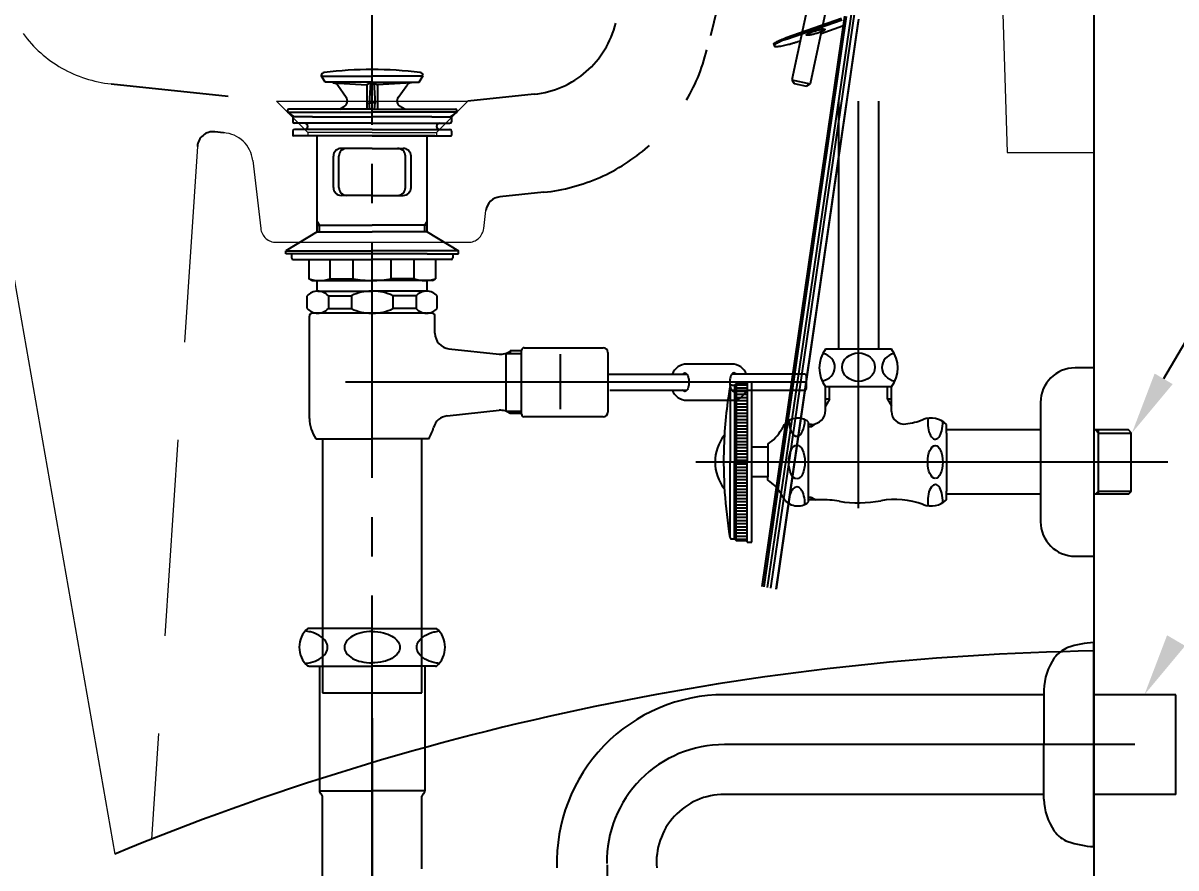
# Model space of a CAD drawing. Extents: x 3450 to 6550, y -27 to 2100.
# Drawn here: x 5470.5 to 5837.9, y 619.9 to 889.1 of the extents above; entities that cross this region are included whole.
import ezdxf

# ---------------------------------------------------------------- set-up
doc = ezdxf.new("R2010")
doc.units = 0
doc.header["$LTSCALE"] = 50
doc.header["$MEASUREMENT"] = 0
for name, pattern in [('CENTER', [2, 1.25, -0.25, 0.25, -0.25]), ('CENTER2', [1.125, 0.75, -0.125, 0.125, -0.125]), ('HIDDEN', [0.375, 0.25, -0.125]), ('HIDDEN2', [0.1875, 0.125, -0.0625])]:
    doc.linetypes.add(name, pattern=pattern)
doc.layers.get('0').update_dxf_attribs({"linetype": 'CONTINUOUS'})
doc.layers.get('DEFPOINTS').update_dxf_attribs({"linetype": 'CONTINUOUS'})
for name, color, linetype in [('1', 2, 'CENTER'), ('3', 3, 'CONTINUOUS'), ('4', 4, 'CONTINUOUS'), ('6', 6, 'CONTINUOUS'), ('7', 7, 'CONTINUOUS')]:
    doc.layers.add(name, color=color, linetype=linetype)
doc.dimstyles.get("Standard").update_dxf_attribs({"dimtxt": 2.5, "dimasz": 2, "dimexe": 2, "dimexo": 1, "dimgap": 1.5, "dimtad": 1, "dimdec": 0, "dimlfac": 10, "dimrnd": 0.5, "dimzin": 0, "dimdsep": 46, "dimtxsty": 'Standard', "dimcen": 0, "dimclrt": 2, "dimadec": 0, "dimazin": 0, "dimtfac": 1, "dimtdec": 0, "dimtmove": 0, "dimatfit": 3, "dimfxl": 0, "dimtolj": 1, "dimtzin": 0, "dimarcsym": 0})

# ---------------------------------------------------------------- blocks, each defined once
blk = doc.blocks.new('A$C60B437B5')
at = {"layer": '7'}
for p, q in [((96.77074693099894, 200.4385092076182), (88.66219098910369, 162.2907527789605)), ((102.6396325354181, 199.191039062719), (94.53107659352281, 161.0432826340591)), ((80.91063734702584, 0.5427376195686975), (108.0567375117171, 186.0993032576714)), ((81.95266783860279, 0.333632695807637), (108.8400104392549, 184.6859056204441)), ((105.4316735581251, 182.5679154462607), (79.10722356688711, 0.9046298137564008)), ((105.9907799687207, 182.4490737100125), (79.66924053427829, 0.7918495102351244)), ((109.7818690297499, 181.1278663073283), (83.58542889809723, 0.005985491981618907)), ((109.9162978648346, 181.6146791233489), (83.61526353024783, -1.442693019271246e-06)), ((104.4982053661461, 181.8809573091532), (86.8225424461998, 175.7195876409485)), ((86.96547504759292, 175.2465199154351), (104.6411379675392, 181.4078895836399)), ((97.93736151212943, 177.0685932228268), (104.7689263792345, 179.449935113618)), ((82.86330474770512, 173.6049579284729), (83.00623734909823, 173.1318902029595)), ((86.8225424461998, 175.7195876409485), (86.96547504759292, 175.2465199154351)), ((90.53412768048292, 174.4879793819512), (91.31246039674988, 174.7592900315856)), ((88.66219098910369, 162.2907527789605), (94.53107659352281, 161.0432826340591)), ((88.66219098907823, 162.2907527789673), (89.43242689901672, 161.1046934873909)), ((89.43242689901672, 161.1046934873909), (93.34501730194643, 160.2730467241188)), ((94.53107659352281, 161.0432826340591), (93.34501730194643, 160.2730467241188))]:
    blk.add_line(p, q, dxfattribs=at)
for points in [[(93.28484451506483, 176.5852744890974), (93.28586707589238, 176.6463949313895), (93.38744477679029, 176.7712392643391), (93.59893921725416, 176.9233535478695), (93.91222278462192, 177.0968921153978), (94.31525616705585, 177.2851859770974), (94.7925510176101, 177.4809991054001), (95.32576516292647, 177.6768065116214), (95.89440748239394, 177.8650834270086), (96.47662537060569, 178.0385944751804), (97.05004452057437, 178.1906717239115), (97.59262875601235, 178.3154709298508), (98.08352686899707, 178.4081961294639), (98.50387392033736, 178.465283945374), (98.83751620872499, 178.4845405247772), (99.0716320478532, 178.4652258481281)], [(93.42370213830691, 176.4964745661671), (93.29810968860329, 176.5536182466569), (93.28484451506483, 176.5852744890974)], [(98.05535572054578, 177.6229438613238), (97.70278316854274, 177.480701308895), (97.16956902322636, 177.2848939026783), (96.60092670375161, 177.0966169872911), (96.01870881554714, 176.9231059391193), (95.44528966548751, 176.7710286904291), (94.90270543005136, 176.6462294844898), (94.41180731706663, 176.5535042848744), (93.99146026572635, 176.4964164689711), (93.65781797742784, 176.4771598895202), (93.42370213830691, 176.4964745661671)], [(99.21048967099705, 178.3764259252455), (99.20946711030592, 178.3153054829988), (99.10788940936982, 178.1904611499606), (98.89639496880773, 178.0383468664734), (98.58311140153091, 177.8648082988996), (98.18007801909698, 177.6765144371977), (98.05535572054578, 177.6229438613238)], [(98.70181123160546, 178.4793863005432), (98.44017880003958, 178.3378760244561), (98.18068695987859, 178.2137960620814)], [(99.0716320478532, 178.4652258481281), (99.19722449755682, 178.4080821676428), (99.21048967099705, 178.3764259252455)], [(82.86443385279381, 173.6051646348976), (82.88474092601064, 173.747908563784), (83.05522072417443, 173.9527701961372), (83.3771380239341, 174.1954802909952), (83.84170803026063, 174.4694170921723), (84.43625416422219, 174.7671071133066), (85.14455427082066, 175.080429154945), (85.94728352472885, 175.4008359586958), (86.8225424461998, 175.7195876409485)], [(86.96547504759292, 175.2465199154351), (86.09021612612196, 174.9277682331824), (85.287486872312, 174.6073614293862), (84.57918676571353, 174.29403938775), (83.98464063175197, 173.9963493666157), (83.52007062532721, 173.7224125654795), (83.19815332557482, 173.4797024706215), (83.02767352740557, 173.2748408382706), (83.0073664541942, 173.1320969093842)], [(83.0073664541942, 173.1320969093842), (83.01328427653243, 173.1134169183081), (83.1553797136985, 172.9998348629276), (83.45008421018247, 172.9371934884982), (83.88935809576833, 172.9272016795692), (84.46121709523322, 172.9701317464303), (85.15005947450845, 173.0648120109383), (85.93709195797601, 173.2086588214445), (86.80084277414608, 173.3977471222345), (87.71774780617488, 173.6269176444005), (88.66279382778885, 173.8899177883325), (89.61020115996871, 174.1795723171815), (90.53412768048474, 174.4879793819512)]]:
    blk.add_spline(points, degree=3, dxfattribs=at)
blk = doc.blocks.new('*D48')
at = {"layer": '3', "color": 3, "lineweight": -2}
for p, q in [((5581.789904356506, 667.6430994706327), (5581.789904356506, 486.54215306695)), ((5811.7772518579, 464.3021549345059), (5811.7772518579, 506.54215306695)), ((5601.789904356506, 496.54215306695), (5791.7772518579, 496.54215306695))]:
    blk.add_line(p, q, dxfattribs=at)
at = {"layer": '3', "color": 3}
for points in [[(5601.789904356506, 499.8754864002834), (5601.789904356506, 493.2088197336167), (5581.789904356506, 496.54215306695)], [(5791.7772518579, 499.8754864002834), (5791.7772518579, 493.2088197336167), (5811.7772518579, 496.54215306695)]]:
    blk.add_solid(points, dxfattribs=at)
at = {"layer": 'DEFPOINTS', "color": 0}
for p in [(5581.789904356506, 675.6430994706327), (5811.7772518579, 496.54215306695), (5811.7772518579, 456.3021549345059)]:
    blk.add_point(p, dxfattribs=at)
at = {"layer": '3', "color": 2, "insert": (5696.783578107203, 516.54215306695), "char_height": 20, "attachment_point": 5}
blk.add_mtext('\\A1;230', dxfattribs=at)
blk = doc.blocks.new('*D57')
at = {"color": 3, "lineweight": -2}
for p, q in [((5846.165688705871, 929.2141672825077), (6060.577095166014, 929.2141672825076)), ((6050.577095166014, 909.2141672825076), (6050.577095166014, 259.2141672825068)), ((5819.7772518579, 239.2141672825069), (6060.577095166014, 239.2141672825068))]:
    blk.add_line(p, q, dxfattribs=at)
at = {"color": 3}
for points in [[(6047.243761832681, 909.2141672825076), (6053.910428499347, 909.2141672825076), (6050.577095166014, 929.2141672825076)], [(6047.243761832681, 259.2141672825068), (6053.910428499347, 259.2141672825068), (6050.577095166014, 239.2141672825068)]]:
    blk.add_solid(points, dxfattribs=at)
at = {"layer": 'DEFPOINTS', "color": 0}
for p in [(5838.165688705871, 929.2141672825077), (5811.7772518579, 239.2141672825069), (6050.577095166014, 239.2141672825068)]:
    blk.add_point(p, dxfattribs=at)
at = {"color": 2, "insert": (6030.577095166014, 584.2141672825081), "char_height": 20, "attachment_point": 5, "rotation": 90}
blk.add_mtext('\\A1;690', dxfattribs=at)

msp = doc.modelspace()

# ---------------------------------------------------------------- linework, layer by layer
at = {"color": 1, "linetype": 'CENTER2', "ltscale": 2}
msp.add_line((5581.789904356506, 631.6657920480584), (5581.789904356506, 1010.991381595604), dxfattribs=at)
msp.add_line((5811.777251857901, 999.2141672825048), (5811.777251858189, 689.0362792000132))
at = {"color": 2, "linetype": 'HIDDEN2', "lineweight": 0, "ltscale": 10}
for p, q in [((5779.851140557571, 985.8312567184132), (5784.129880922237, 847.841879957706)), ((5551.272651397886, 864.1430994706318), (5581.777251857901, 864.1430994706318)), ((5561.277251857901, 854.1430994706318), (5551.277251857901, 864.1430994706318)), ((5581.777251857901, 864.1430994706318), (5612.277251857888, 864.1430994706318)), ((5602.277251857887, 854.1430994706318), (5612.277251857887, 864.1430994706318)), ((5581.777251857901, 854.1430994706318), (5561.277251857901, 854.1430994706318)), ((5561.277251857901, 854.1430994706318), (5561.277251857901, 853.1430994706327)), ((5526.101611865712, 849.7806718589228), (5511.42037009269, 629.0389703640927)), ((5543.724151924981, 845.3002159522587), (5546.260080969821, 823.6329368128938)), ((5784.129880922236, 847.8418799577058), (5811.777251857901, 847.8418799577057)), ((5617.31635629332, 823.6048205654672), (5618.018049695287, 829.319654717329)), ((5551.226183177904, 819.2141672824957), (5612.353625535107, 819.2141672824957))]:
    msp.add_line(p, q, dxfattribs=at)
at = {"color": 2, "linetype": 'HIDDEN', "ltscale": 3}
for p, q in [((5682.812393133177, 984.5972378271658), (5659.394980268859, 889.055296606645)), ((5711.862397807269, 976.0818156086684), (5688.444984942952, 880.5398743881476)), ((5498.571362691343, 869.67922225381), (5551.272651397886, 864.1430994706318))]:
    msp.add_line(p, q, dxfattribs=at)
at = {"color": 3}
msp.add_line((5898.933000579599, 886.6175265155871), (5834.006610573981, 775.7235838153257), dxfattribs=at)
at = {"color": 2}
for p, q in [((5633.391598214688, 866.3611024224892), (5612.277251857888, 864.1430994706318)), ((5534.398390438683, 854.119349423408), (5531.629853953091, 854.4196958216786)), ((5636.43822083461, 835.1514860198364), (5622.4584186579, 833.682946953064))]:
    msp.add_line(p, q, dxfattribs=at)
at = {"color": 2, "linetype": 'HIDDEN', "lineweight": 0, "ltscale": 5}
for p, q in [((5581.777251857901, 854.1430994706318), (5602.277251857887, 854.1430994706318)), ((5602.277251857887, 854.1430994706318), (5602.277251857887, 853.1430994706327))]:
    msp.add_line(p, q, dxfattribs=at)
at = {"color": 0, "linetype": 'Continuous', "lineweight": 0}
msp.add_line((5464.101073054801, 828.1536799838907), (5499.717995210196, 624.305148752822), dxfattribs=at)
at = {"color": 4}
msp.add_line((5581.777251857901, 602.2141672825024), (5581.777251857901, 696.2141672825034), dxfattribs=at)
at = {"color": 2, "linetype": 'HIDDEN2', "lineweight": 0, "ltscale": 10}
for centre, radius, start, end in [((5502.708836572944, 909.4646631823591), 40, 216.4217588044334, 264.0628859034547), ((5533.791947508799, 844.1377550130549), 10, 6.67550305011718, 86.52320461605345), ((5551.226183177904, 824.2141672824957), 5, 186.6755030501171, 270), ((5612.353625535107, 824.2141672824957), 5, 270, 352.9999999998884)]:
    msp.add_arc(centre, radius, start, end, dxfattribs=at)
at = {"color": 2, "linetype": 'HIDDEN', "ltscale": 3}
for centre, radius in [((5630.257427441122, 896.1969361390478), 30), ((5630.169879287476, 894.8231534529533), 60)]:
    msp.add_arc(centre, radius, 275.9967677721077, 346.228247310714, dxfattribs=at)
at = {"color": 2}
for centre, start, end in [((5531.090589903041, 849.448861456673), 83.80844578238187, 176.1949365082172), ((5622.980780453494, 828.7103080003043), 95.99676777210796, 173.0000000000177)]:
    msp.add_arc(centre, 5, start, end, dxfattribs=at)
at = {"layer": '1', "color": 1, "linetype": 'ByBlock'}
msp.add_line((5811.777251857901, 1139.214167282507), (5811.7772518579, 239.2141672825069), dxfattribs=at)
at = {"layer": '1', "color": 3}
for points in [[(5836.883179996119, 774.0394046470847), (5831.130041151844, 777.4077629835668), (5823.901535564535, 758.4641672825034)], [(5840.850842269868, 690.664404647083), (5835.097703425593, 694.0327629835651), (5827.869197838284, 675.0891672825016)]]:
    msp.add_solid(points, dxfattribs=at)
at = {"layer": '3'}
for p, q in [((5566.777251857901, 870.2430994706331), (5565.545930562236, 872.3758105151635)), ((5565.662469905446, 872.1739584516488), (5581.777251857901, 872.1739584516488)), ((5597.892033810357, 872.1739584516488), (5581.777251857901, 872.1739584516488)), ((5596.777251857901, 870.2430994706331), (5598.008573153563, 872.3758105151635)), ((5581.777251857901, 870.2430994706331), (5566.777251857901, 870.2430994706331)), ((5569.292526574399, 870.0588072959861), (5580.027251857898, 869.3574382856216)), ((5573.502590090681, 865.3638072560282), (5570.784384860414, 869.2167768540592)), ((5581.777251857901, 870.2430994706331), (5580.027251857898, 869.3574382856216)), ((5580.027251857898, 869.3574382856216), (5580.027251857898, 861.6430994706341)), ((5581.259575918936, 869.9811077646016), (5580.827251857897, 863.5732264895555)), ((5581.777251857901, 870.2430994706331), (5583.527251857901, 869.3574382856216)), ((5581.777251857901, 870.2430994706331), (5596.777251857901, 870.2430994706331)), ((5582.294927796863, 869.9811077646016), (5582.727251857902, 863.5732264895555)), ((5594.261977141411, 870.0588072959861), (5583.527251857901, 869.3574382856216)), ((5583.527251857901, 869.3574382856216), (5583.527251857901, 861.6430994706341)), ((5590.051913625129, 865.3638072560282), (5592.770118855396, 869.2167768540592)), ((5580.827251857897, 863.5974222972457), (5581.777251857901, 863.5974222972457)), ((5581.030351043709, 861.6430994706329), (5580.827251857897, 863.5974222972457)), ((5582.727251857902, 863.5974222972457), (5581.777251857901, 863.5974222972457)), ((5582.524152672094, 861.6430994706329), (5582.727251857902, 863.5974222972457)), ((5554.777251857903, 861.2430994706333), (5554.777251857903, 860.6430994706327)), ((5554.777251857901, 860.6430994706327), (5581.777251857901, 860.6430994706327)), ((5554.777251857901, 860.6430994706327), (5556.919473868017, 859.1430994706341)), ((5564.477251857906, 861.6430994706341), (5555.177251857903, 861.6430994706341)), ((5581.777251857901, 861.6430994706341), (5564.477251857906, 861.6430994706341)), ((5571.42082713897, 861.6430994706329), (5572.868347078683, 862.4788254974803)), ((5581.777251857901, 861.6430994706341), (5599.077251857904, 861.6430994706341)), ((5608.777251857898, 860.6430994706327), (5581.777251857901, 860.6430994706327)), ((5592.133676576829, 861.6430994706329), (5590.686156637127, 862.4788254974803)), ((5599.077251857904, 861.6430994706341), (5608.3772518579, 861.6430994706341)), ((5608.777251857898, 860.6430994706327), (5606.635029847793, 859.1430994706341)), ((5608.777251857898, 861.2430994706333), (5608.777251857898, 860.6430994706327)), ((5556.475417560975, 858.9430994706331), (5556.475417560975, 857.6430994706332)), ((5562.777250406122, 859.1430994706341), (5556.675417560972, 859.1430994706341)), ((5581.777251857901, 857.1430994706336), (5556.975417560979, 857.1430994706336)), ((5562.777250406122, 859.1430994706341), (5581.777251857901, 859.1430994706341)), ((5600.777253309677, 859.1430994706341), (5581.777251857901, 859.1430994706341)), ((5581.777251857901, 857.1430994706336), (5606.579086154831, 857.1430994706336)), ((5600.777253309677, 859.1430994706341), (5606.87908615483, 859.1430994706341)), ((5607.079086154824, 858.9430994706331), (5607.079086154824, 857.6430994706332)), ((5556.475417560975, 854.6430994706336), (5556.475417560975, 853.3430994706325)), ((5601.777251857898, 853.1430994706344), (5556.675417560972, 853.1430994706325)), ((5581.777251857901, 855.1430994706332), (5556.975417560979, 855.1430994706332)), ((5564.277251857901, 822.5486914708538), (5564.277251857901, 853.1430994706327)), ((5581.777251857901, 855.1430994706332), (5606.579086154831, 855.1430994706332)), ((5581.777251857901, 853.1430994706327), (5606.87908615483, 853.1430994706327)), ((5599.277251857901, 822.5486914708538), (5599.277251857901, 853.1430994706327)), ((5607.079086154824, 854.6430994706336), (5607.079086154824, 853.3430994706325)), ((5581.777251857901, 849.1430994706341), (5571.902883187137, 849.1430994706341)), ((5581.777251857901, 849.1430994706341), (5591.651620528662, 849.1430994706341)), ((5569.402883187137, 836.6430994706341), (5569.402883187137, 846.6430994706341)), ((5571.170650140099, 836.6430994706341), (5571.170650140099, 846.6430994706341)), ((5592.3838535757, 836.6430994706341), (5592.3838535757, 846.6430994706341)), ((5594.151620528662, 836.6430994706341), (5594.151620528662, 846.6430994706341)), ((5581.777251857901, 834.1430994706341), (5571.902883187137, 834.1430994706341)), ((5581.777251857901, 834.1430994706341), (5591.651620528662, 834.1430994706341)), ((5564.977251857898, 824.6430994706336), (5564.277251857901, 825.8555350359322)), ((5564.277251857901, 824.6430994706336), (5581.777251857901, 824.6430994706336)), ((5564.977251857898, 822.5486914708538), (5564.977251857898, 824.6430994706336)), ((5599.277251857901, 824.6430994706336), (5581.777251857901, 824.6430994706336)), ((5598.577251857904, 824.6430994706336), (5599.277251857901, 825.8555350359322)), ((5598.577251857904, 822.5486914708538), (5598.577251857904, 824.6430994706336)), ((5564.277251857901, 822.5486914708538), (5554.277251857901, 816.5486914708536)), ((5564.277251857901, 822.5486914708538), (5581.777251857901, 822.5486914708538)), ((5599.277251857901, 822.5486914708538), (5581.777251857901, 822.5486914708538)), ((5599.277251857901, 822.5486914708538), (5609.277251857901, 816.5486914708536)), ((5554.277251857901, 816.5486914708536), (5581.777251857901, 816.5486914708536)), ((5554.277251857901, 815.5486914708533), (5554.277251857901, 816.5486914708536)), ((5609.277251857901, 816.5486914708536), (5581.777251857901, 816.5486914708536)), ((5609.277251857901, 815.5486914708533), (5609.277251857901, 816.5486914708536)), ((5564.277251857901, 815.5486914708533), (5554.277251857901, 815.5486914708533)), ((5556.085122616541, 815.5486914708533), (5556.085122616541, 814.2486914708534)), ((5556.585122616541, 813.7486914708527), (5561.585122616541, 813.7486914708527)), ((5561.585122616541, 813.7486914708527), (5581.777251857901, 813.7486914708527)), ((5561.585122616541, 813.7486914708527), (5561.585122616541, 807.6260417400429)), ((5599.277251857901, 815.5486914708533), (5564.277251857901, 815.5486914708533)), ((5568.359904902915, 807.6260417400429), (5568.359904902915, 813.7486914708527)), ((5575.76056729621, 807.6260417400429), (5575.76056729621, 813.7486914708527)), ((5601.969381099258, 813.7486914708527), (5581.777251857901, 813.7486914708527)), ((5587.7939364196, 807.6260417400429), (5587.7939364196, 813.7486914708527)), ((5595.194598812895, 807.6260417400429), (5595.194598812895, 813.7486914708527)), ((5599.277251857901, 815.5486914708533), (5609.277251857901, 815.5486914708533)), ((5606.969381099258, 813.7486914708527), (5601.969381099258, 813.7486914708527)), ((5601.969381099258, 813.7486914708527), (5601.969381099258, 807.6260417400429)), ((5607.469381099262, 815.5486914708533), (5607.469381099262, 814.2486914708534)), ((5562.585122616544, 807.0486914708531), (5561.585122616541, 807.6260417400429)), ((5562.585122616544, 807.0486914708531), (5563.985122616538, 807.0486914708531)), ((5563.985122616538, 807.0486914708531), (5581.777251857901, 807.0486914708531)), ((5564.277251857901, 803.6374518644991), (5564.277251857901, 807.0486914708531)), ((5568.359904902915, 807.6260417400429), (5575.76056729621, 807.6260417400429)), ((5599.569381099261, 807.0486914708531), (5581.777251857901, 807.0486914708531)), ((5595.194598812895, 807.6260417400429), (5587.7939364196, 807.6260417400429)), ((5599.277251857901, 803.6374518644991), (5599.277251857901, 807.0486914708531)), ((5600.969381099266, 807.0486914708531), (5599.569381099261, 807.0486914708531)), ((5600.969381099266, 807.0486914708531), (5601.969381099258, 807.6260417400429)), ((5561.033556286308, 798.0864751436079), (5561.033556286308, 802.1997237976595)), ((5564.420947429496, 803.6430994706334), (5581.533556286312, 803.6430994706334)), ((5567.808338572683, 802.1997237976595), (5567.808338572683, 798.0864751436079)), ((5567.808338572683, 802.1997237976595), (5575.209000965967, 802.1997237976595)), ((5575.209000965967, 802.1997237976595), (5575.209000965967, 798.0864751436079)), ((5599.133556286303, 803.6430994706334), (5582.020947429498, 803.6430994706334)), ((5595.746165143127, 802.1997237976595), (5588.345502749832, 802.1997237976595)), ((5588.345502749832, 802.1997237976595), (5588.345502749832, 798.0864751436079)), ((5595.746165143127, 802.1997237976595), (5595.746165143127, 798.0864751436079)), ((5602.520947429491, 798.0864751436079), (5602.520947429491, 802.1997237976595)), ((5567.808338572683, 798.0864751436079), (5575.209000965967, 798.0864751436079)), ((5595.746165143127, 798.0864751436079), (5588.345502749832, 798.0864751436079)), ((5561.777251857901, 763.0407543944759), (5561.777251857901, 795.6430994706327)), ((5581.777251857901, 796.6430994706341), (5562.777251857905, 796.6430994706341)), ((5599.133556286303, 796.6430994706341), (5581.777251857901, 796.6430994706341)), ((5598.577251857904, 796.6430994706341), (5599.133556286303, 796.6430994706341)), ((5599.133556286303, 796.6430994706341), (5599.533556286305, 796.6430994706341)), ((5600.777251857905, 796.6430994706341), (5599.277251857901, 796.6430994706341)), ((5601.777251857901, 790.2788594136084), (5601.777251857901, 795.6430994706327)), ((5606.244586239734, 785.3073136440091), (5622.278814160233, 783.5893606525267)), ((5624.307483644004, 783.8430994706332), (5629.413051843037, 783.8430994706332)), ((5624.446566966534, 765.3930994706329), (5624.446566966534, 783.8930994706332)), ((5625.777251857905, 784.6430994706336), (5625.777251857905, 783.8430994706332)), ((5629.438455173794, 784.6430994706336), (5625.777251857905, 784.6430994706336)), ((5629.413051843037, 783.8430994706332), (5629.413051843037, 784.8430994706334)), ((5629.413051843037, 764.4430994706338), (5629.413051843037, 783.8430994706332)), ((5630.213051843036, 785.6430994706327), (5655.413051843033, 785.6430994706327)), ((5641.777251857901, 766.1051845849145), (5641.777251857901, 783.5430994706335)), ((5656.913051843037, 784.1430994706341), (5656.913051843037, 778.3719079808257)), ((5693.11596887291, 780.4058927652968), (5682.057068268697, 780.4031369932784)), ((5696.402358466778, 780.4067117020779), (5693.11596887291, 780.4058927652968)), ((5676.145276308215, 777.151663730489), (5656.704946882867, 777.1468193867529)), ((5656.913051843037, 778.3719079808257), (5656.913051843037, 765.1430994706332)), ((5682.094964319694, 777.1531463357048), (5676.145276308197, 777.151663730487)), ((5719.730522289593, 777.1625247559682), (5696.366082153426, 777.1567025614639)), ((5720.230646869274, 776.6626493666953), (5719.730522289593, 777.1625247559682)), ((5720.231643630897, 772.6626494908874), (5720.230646869274, 776.6626493666953)), ((5641.777251857901, 774.6430994706336), (5573.277253984689, 774.6260299278197)), ((5720.231145250086, 774.6626494287907), (5641.777251857901, 774.6430994706336)), ((5657.505984412336, 772.1470188423854), (5682.096210271727, 772.1531464909455)), ((5696.36732810545, 772.156702716703), (5719.731768241626, 772.1625249112087)), ((5719.731768241626, 772.1625249112087), (5720.231643630897, 772.6626494908874)), ((5682.059933958365, 768.9031373503288), (5693.382578928559, 768.9059588449144)), ((5693.382578928559, 768.9059588449144), (5696.405224156447, 768.9067120591296)), ((5605.646133894778, 763.9147654031556), (5622.278814160233, 765.6968382887405)), ((5624.446566966534, 765.3930994706329), (5629.413051843037, 765.3930994706329)), ((5625.777251857905, 764.6430994706336), (5625.777251857905, 765.4430994706329)), ((5629.438455173794, 764.6430994706336), (5625.777251857905, 764.6430994706336)), ((5655.413051843033, 763.6430994706334), (5630.213051843036, 763.6430994706334)), ((5563.77725457334, 756.6430994706329), (5581.777251857901, 756.6430994706329)), ((5565.902251857905, 756.6430994706329), (5565.902251857905, 675.6430994706327)), ((5599.777249142459, 756.6430994706341), (5581.777251857901, 756.6430994706341)), ((5597.652251857905, 675.6430994706327), (5597.652251857905, 756.6430994706341)), ((5565.902251857905, 675.6430994706327), (5597.652251857905, 675.6430994706327))]:
    msp.add_line(p, q, dxfattribs=at)
for points in [[(5680.721649351318, 777.1528041187801, -0.04423808873125867), (5680.973706783884, 777.4322651719456, -0.1892733445989516), (5681.408194699822, 777.6029752132713, -0.1892733445989251), (5681.842767640409, 777.4324817335817, -0.1010586224216548), (5682.339163003392, 776.7391721793217, -0.05930153482432667), (5682.61508698005, 775.8518149119511, -0.04572153570999436), (5682.725213319331, 774.6533033100948, -0.04572153570998768)], [(5697.739397121794, 777.1570447783887, 0.04423808873125641), (5697.48720044251, 777.4363801762643, 0.1892733445989516), (5697.052627501934, 777.6068736559553, 0.1892733445989251), (5696.618139585996, 777.43616361463, 0.1010586224216548), (5696.122089816831, 776.7426067525586, 0.05930153482432667), (5695.846608116249, 775.8551120801781, 0.04572153570999436), (5695.737079105819, 774.6565457423142, 0.04572153570998768)], [(5682.725213319331, 774.6533033100948, -0.04572153570998768), (5682.615684308895, 773.4547369722293, -0.05930153482432479), (5682.340202608325, 772.5672422998507, -0.1010586224216646), (5681.84415283916, 771.8736854377796, -0.1892733445989545), (5681.409664923221, 771.7029753964539, -0.1892733445989366), (5680.975091982636, 771.873468876144, -0.04423808873126331), (5680.722895303349, 772.1528042740192, -0.0593015348243237)], [(5695.737079105819, 774.6565457423142, 0.04572153570998768), (5695.847205445093, 773.4580341404568, 0.05930153482432479), (5696.123129421762, 772.5706768730879, 0.1010586224216646), (5696.619524784744, 771.8773673188275, 0.1892733445989545), (5697.054097725321, 771.7068738391366, 0.1892733445989366), (5697.488585641259, 771.8775838804619, 0.0442380887311111), (5697.740643073826, 772.1570449336277, 0.0593015348243237)]]:
    msp.add_lwpolyline(points, format="xyb", dxfattribs=at)
for centre, radius, start, end in [((5566.627251857907, 872.1739584516488), 1.1, 97.32041366590283, 169.4261989782036), ((5581.777251857901, 754.243099470634), 120, 90, 97.32041366590283), ((5581.777251857901, 754.243099470634), 120, 82.67958633409718, 90), ((5596.927251857903, 872.1739584516488), 1.1, 10.57380102179637, 82.67958633409718), ((5569.150141848412, 868.0638459030806), 2, 35.20232506650714, 86.26180948782897), ((5594.40436186739, 868.0638459030806), 2, 93.73819051227528, 144.7976749334929), ((5571.868347078679, 864.2108763050496), 2, 300.0000000000005, 35.20232506650714), ((5591.686156637124, 864.2108763050496), 2, 144.7976749334929, 239.9999999999995), ((5555.177251857903, 861.2430994706333), 0.4000000000000001, 90, 180), ((5608.3772518579, 861.2430994706333), 0.4000000000000001, 0, 90), ((5556.675417560972, 858.9430994706331), 0.2, 90, 180), ((5556.975417560979, 857.6430994706332), 0.5, 180, 270), ((5560.277251857905, 856.1430994706334), 1, 270, 90), ((5603.277251857905, 856.1430994706334), 1, 90, 270), ((5606.579086154831, 857.6430994706332), 0.5, 270, 0), ((5606.87908615483, 858.9430994706331), 0.2, 0, 90), ((5556.975417560979, 854.6430994706336), 0.5, 90, 180), ((5556.675417560972, 853.3430994706325), 0.2, 180, 270), ((5606.579086154831, 854.6430994706336), 0.5, 0, 90), ((5606.87908615483, 853.3430994706325), 0.2, 270, 0), ((5571.902883187137, 846.6430994706341), 2.5, 90, 180), ((5573.670650140099, 846.6430994706341), 2.5, 90, 180), ((5589.8838535757, 846.6430994706341), 2.5, 0, 90), ((5591.651620528662, 846.6430994706341), 2.5, 0, 90), ((5571.902883187137, 836.6430994706341), 2.5, 180, 270), ((5573.670650140099, 836.6430994706341), 2.5, 180, 270), ((5589.8838535757, 836.6430994706341), 2.5, 270, 0), ((5591.651620528662, 836.6430994706341), 2.5, 270, 0), ((5556.585122616541, 814.2486914708534), 0.5, 180, 270), ((5606.969381099258, 814.2486914708534), 0.5, 270, 0), ((5564.972513759728, 817.2279000789965), 10.18185161541168, 250.5679250163147, 289.4320749836853), ((5581.585110523008, 836.501024703799), 29.45657727839682, 258.5955661715019, 270.3737353978017), ((5581.969393192791, 836.501024703799), 29.45657727839682, 269.6262646021982, 281.4044338284981), ((5598.581989956071, 817.2279000789965), 10.18185161541168, 250.5679250163147, 289.4320749836853), ((5564.420947429496, 798.9352996822922), 4.704347304560343, 43.94093731922048, 136.0590626807795), ((5581.311360049175, 790.0386203037826), 13.60629356471023, 89.06429532260834, 116.6471866114133), ((5582.243143666635, 790.0386203037826), 13.60629356471023, 63.35281338858668, 90.93570467739164), ((5599.133556286303, 798.9352996822922), 4.704347304560343, 43.94093731922048, 136.0590626807795), ((5564.420947429496, 801.3508992589752), 4.704347304560343, 223.9409373192205, 316.0590626807795), ((5581.311360049175, 810.2475786374837), 13.60629356471023, 243.3528133885867, 270.9357046772874), ((5582.243143666635, 810.2475786374837), 13.60629356471023, 269.0642953226084, 296.6471866114133), ((5599.133556286303, 801.3508992589752), 4.704347304560343, 223.9409373192205, 316.0590626807795), ((5562.777251857905, 795.6430994706327), 1, 90, 180), ((5600.777251857905, 795.6430994706327), 1, 0, 90), ((5606.777251857901, 790.2788594136084), 5, 180, 263.8844964336712), ((5622.685709179711, 788.5727767944034), 5, 265.3321646790915, 308.1927197247174), ((5630.213051843036, 784.8430994706334), 0.8000000000000002, 90, 180), ((5655.413051843033, 784.1430994706341), 1.5, 0, 90), ((5682.05831422073, 775.4031371485178), 5, 90.01427755876263, 159.5269624440288), ((5696.403604418811, 775.4067118573184), 5, 20.50159267349152, 90.01427755876263), ((5682.058688006341, 773.9031371950897), 5, 200.5015926734915, 270.0142775587626), ((5696.403978204423, 773.9067119038915), 5, 270.0142775587626, 339.5269624440288), ((5622.685709179711, 760.7134221468627), 5, 51.80728027528257, 94.66783532080417), ((5630.213051843036, 764.4430994706338), 0.8000000000000002, 180, 270), ((5655.413051843033, 765.1430994706332), 1.5, 270, 0), ((5574.765657416255, 763.5896815771046), 13, 182.4200434152339, 212.3000081570736), ((5606.178797104812, 758.9432193755417), 5, 96.11547581322199, 165.0404643173397), ((5588.788846299555, 763.5896815771046), 13, 327.6999918429264, 345.0404659977748)]:
    msp.add_arc(centre, radius, start, end, dxfattribs=at)
at = {"layer": '3', "color": 0}
msp.add_arc((5826.581952574943, -166.8964531983704), 856.0607580973885, 90.99092167026141, 112.4466688632827, dxfattribs=at)
at = {"layer": '4'}
for p, q in [((5565.527251857901, 696.2141672825034), (5561.235749235774, 696.2141672825034)), ((5565.527251857901, 696.2141672825034), (5561.235749235774, 696.2141672825034)), ((5581.777251857901, 696.2141672825034), (5565.527251857901, 696.2141672825034)), ((5581.777251857901, 696.2141672825034), (5565.527251857901, 696.2141672825034)), ((5581.777251857901, 696.2141672825034), (5598.027251857901, 696.2141672825034)), ((5581.777251857901, 696.2141672825034), (5598.027251857901, 696.2141672825034)), ((5598.027251857901, 696.2141672825034), (5602.318754480028, 696.2141672825034)), ((5598.027251857901, 696.2141672825034), (5602.318754480028, 696.2141672825034)), ((5811.7772518579, 626.7141672825051), (5811.7772518579, 691.7141672825053)), ((5561.627251857907, 684.2141672825052), (5561.235749235774, 684.2141672825052)), ((5561.627251857907, 684.2141672825052), (5581.777251857901, 684.2141672825052)), ((5564.977251857906, 684.2141672825052), (5564.977251857906, 644.4340456974647)), ((5601.927251857903, 684.2141672825052), (5581.777251857901, 684.2141672825052)), ((5598.577251857904, 684.2141672825052), (5598.577251857904, 644.4340456974647)), ((5601.927251857903, 684.2141672825052), (5602.318754480028, 684.2141672825052)), ((5795.797275732237, 676.6089041246074), (5795.797275732237, 659.2141672825052)), ((5795.797275732237, 675.0891672825038), (5694.006272795877, 675.0891672825038)), ((5837.869198450375, 675.0891672825038), (5811.777251857928, 675.0891672825038)), ((5837.869198450375, 643.3391672825043), (5837.869198450375, 675.0891672825038)), ((5824.869198144313, 659.2141672825052), (5694.006272795877, 659.2141672825052)), ((5795.797275732237, 641.8194304403984), (5795.797275732237, 659.2141672825052)), ((5564.977251857906, 644.4340456974647), (5581.777251857901, 644.4340456974647)), ((5598.577251857904, 644.4340456974647), (5581.777251857901, 644.4340456974647)), ((5795.797275732237, 643.3391672825041), (5694.006272795877, 643.3391672825043)), ((5837.869198450375, 643.3391672825043), (5811.777251857928, 643.3391672825044)), ((5565.902251857905, 602.2141672825024), (5565.902251857905, 642.7891665168682)), ((5597.652251857905, 619.6099709809301), (5597.652251857905, 642.7891665168682)), ((5656.777251857901, 602.2141672825024), (5656.777251857901, 620.8773963009891))]:
    msp.add_line(p, q, dxfattribs=at)
for points in [[(5567.582423181647, 690.2141672825045, 0.155217389597527), (5566.991928821669, 692.0704925070576, 0.1067472438424263), (5564.930224905728, 693.9611682182957, 0.07304300963465023), (5562.160360165623, 695.0791850081877, 0.02851108834047543), (5560.431605913588, 695.3952000484268, 0.05952258999013103)], [(5581.7772518579, 695.2141672825045, 0.0575374244919145), (5578.219708328051, 694.8034237087721, 0.07121910736577564), (5575.519756352513, 693.7497011884378, 0.1063733647593007), (5573.496954310885, 691.9531034452056, 0.1594829649533097)], [(5581.7772518579, 695.2141672825045, 0.0575374244919145), (5578.219708328051, 694.8034237087721, 0.07121910736577564), (5575.519756352513, 693.7497011884378, 0.1063733647593007), (5573.496954310885, 691.9531034452056, 0.1594829649533097)], [(5581.7772518579, 695.2141672825045, -0.0575374244919145), (5585.334795387752, 694.8034237087721, -0.07121910736577564), (5588.034747363296, 693.7497011884378, -0.1063733647593007), (5590.057549404918, 691.9531034452056, -0.1594829649533097)], [(5581.7772518579, 695.2141672825045, -0.0575374244919145), (5585.334795387752, 694.8034237087721, -0.07121910736577564), (5588.034747363296, 693.7497011884378, -0.1063733647593007), (5590.057549404918, 691.9531034452056, -0.1594829649533097)], [(5595.972080534163, 690.2141672825045, -0.155217389597527), (5596.562574894141, 692.0704925070576, -0.1067472438424263), (5598.624278810082, 693.9611682182957, -0.07304300963465023), (5601.394143550187, 695.0791850081877, -0.02851108834047543), (5603.122897802222, 695.3952000484268, -0.05952258999013103)], [(5573.49695368628, 691.9531025932091, 0.3272904533300525), (5573.496954002628, 688.4752315402783, 0.106373385258326), (5575.519756352513, 686.6786333765712, 0.07121910736577523), (5578.219708328051, 685.6249108562359, 0.05753742449190927), (5581.7772518579, 685.2141672825045, 0.05753742449192233)], [(5590.057550029523, 691.9531025932091, -0.3272904533300525), (5590.057549713171, 688.4752315402783, -0.106373385258326), (5588.034747363296, 686.6786333765712, -0.07121910736577523), (5585.334795387752, 685.6249108562359, -0.05753742449190927), (5581.7772518579, 685.2141672825045, -0.05753742449192233)], [(5560.431605913588, 685.0331345165822, 0.02851108834047727), (5562.160360165623, 685.3491495568213, 0.07304300963465653), (5564.930224905728, 686.4671663467133, 0.1067472438424264), (5566.991928821669, 688.3578420579514, 0.1552173895975254), (5567.582423181647, 690.2141672825045, 0.155217389597527)], [(5603.122897802222, 685.0331345165822, -0.02851108834047727), (5601.394143550187, 685.3491495568213, -0.07304300963465653), (5598.624278810082, 686.4671663467133, -0.1067472438424264), (5596.562574894141, 688.3578420579514, -0.1552173895975254), (5595.972080534163, 690.2141672825045, -0.155217389597527)]]:
    msp.add_lwpolyline(points, format="xyb", dxfattribs=at)
for centre, radius, start, end in [((5566.527251857905, 690.2141672825043), 8, 131.4096221092881, 228.5903778907119), ((5597.027251857905, 690.2141672825043), 8, 311.4096221092881, 48.59037789071188), ((5813.277251857933, 661.7516907493497), 30, 92.86598398266136, 109.0071361185709), ((5807.121728452283, 680.792331187538), 10, 111.1926768985109, 142.8034508077829), ((5815.777251857933, 675.7141672825061), 20, 146.2077116328419, 177.4359119852309), ((5694.006272795877, 621.7141672825052), 53.375, 90, 181.9325894448746), ((5694.006272795877, 621.7141672825052), 37.5, 90, 180.6539781145123), ((5565.977251857902, 644.4340456974647), 1, 180, 238.7025877797076), ((5564.977251857906, 642.7891672825036), 0.9250000000000002, 0, 58.70258777970766), ((5598.577251857904, 642.7891672825036), 0.9250000000000002, 121.2974122202923, 180), ((5597.577251857901, 644.4340456974647), 1, 301.2974122202923, 0), ((5694.006272795877, 621.7141672825052), 21.625, 90, 184.7746527784965), ((5815.777251857933, 642.7141672825043), 20, 182.5640880147691, 213.7922883671581), ((5807.121728452283, 637.6360033774723), 10, 217.1965491922171, 248.8073231014891), ((5813.277251857933, 656.6766438156607), 30, 250.9928638814291, 267.1340160173386)]:
    msp.add_arc(centre, radius, start, end, dxfattribs=at)
at = {"layer": '6'}
for p, q in [((5730.427251857896, 864.2141672796687), (5730.427251857898, 785.214167282506)), ((5736.7772518579, 734.5016218838118), (5736.777251857899, 864.2141672796687)), ((5743.127251857901, 864.2141672796687), (5743.127251857903, 785.214167282506)), ((5743.127251857903, 785.214167282506), (5726.277251857899, 785.214167282506)), ((5747.277251857902, 785.214167282506), (5743.127251857903, 785.214167282506)), ((5811.7772518579, 779.2141672825069), (5805.777251857906, 779.2141672825069)), ((5695.862067220294, 773.2141672825055), (5695.862067220294, 749.2141672825069)), ((5696.453501204676, 773.7141672825073), (5697.277251857902, 773.7141672825073)), ((5697.277251857902, 773.7141672825073), (5697.777251857895, 774.2141672825069)), ((5697.277251857902, 773.7141672825073), (5697.277251857902, 749.2141672825069)), ((5697.777251857895, 774.2141672825069), (5697.777251857895, 749.2141672825069)), ((5697.777251857895, 774.2141672825069), (5700.977251857901, 774.2141672825069)), ((5697.777251857895, 773.8026858189569), (5701.277251857899, 773.8026858189569)), ((5697.777251857895, 772.8026858189555), (5701.277251857899, 772.8026858189555)), ((5697.777251857895, 771.8026858189564), (5701.277251857899, 771.8026858189564)), ((5701.277251857899, 774.7141672825064), (5702.777251857895, 774.7141672825064)), ((5701.277251857899, 774.5141672825066), (5701.277251857899, 774.7141672825064)), ((5701.277251857899, 774.5141672825066), (5701.277251857899, 749.2141672825069)), ((5702.777251857895, 773.7141672825073), (5702.777251857895, 774.7141672825064)), ((5702.777251857895, 749.2141672825069), (5702.777251857895, 773.7141672825073)), ((5726.277251857899, 765.7141672825055), (5726.277251857899, 773.2141672825055)), ((5747.277251857902, 773.2141672825078), (5726.277251857899, 773.2141672825055)), ((5727.527251857899, 769.2141672825069), (5727.527251857899, 773.2141672825055)), ((5746.027251857902, 769.2141672825069), (5746.027251857902, 773.2141672825078)), ((5747.277251857902, 765.3025357987572), (5747.277251857902, 773.2141672825078)), ((5697.777251857895, 770.8026858189573), (5701.277251857899, 770.8026858189573)), ((5697.777251857895, 769.802685818956), (5701.277251857899, 769.802685818956)), ((5697.777251857895, 768.8026858189569), (5701.277251857899, 768.8026858189569)), ((5727.527251857899, 769.2141672825069), (5726.277251857899, 769.2141672825069)), ((5727.527251857899, 769.2141672825069), (5726.277251857899, 767.0491037730467)), ((5747.277251857902, 769.2141672825069), (5746.027251857902, 769.2141672825069)), ((5746.027251857902, 769.2141672825069), (5747.277251857902, 767.0491037730467)), ((5794.777251857902, 768.2141672825055), (5794.777251857902, 730.214167282506)), ((5697.777251857895, 767.8026858189555), (5701.277251857899, 767.8026858189555)), ((5697.777251857895, 766.8026858189564), (5701.277251857899, 766.8026858189564)), ((5697.777251857895, 765.8026858189573), (5701.277251857899, 765.8026858189573)), ((5697.777251857895, 764.802685818956), (5701.277251857899, 764.802685818956)), ((5697.777251857895, 763.8026858189569), (5701.277251857899, 763.8026858189569)), ((5697.777251857895, 762.8026858189555), (5701.277251857899, 762.8026858189555)), ((5697.777251857895, 761.8026858189564), (5701.277251857899, 761.8026858189564)), ((5697.777251857895, 760.8026858189573), (5701.277251857899, 760.8026858189573)), ((5712.750441995138, 760.5356804304979), (5712.198077534984, 759.578957121209)), ((5720.863854398274, 761.2141672825073), (5720.863854398274, 761.9348814967789)), ((5720.863854398274, 737.2141672825064), (5720.863854398274, 761.2141672825073)), ((5721.7772518579, 761.2141672825073), (5720.863854398274, 761.2141672825073)), ((5721.7772518579, 760.4641672825069), (5723.076289963572, 761.405745297604)), ((5721.7772518579, 760.4641672825069), (5721.7772518579, 761.2141672825073)), ((5764.778379007255, 758.4652944318686), (5764.778379007255, 761.213059385761)), ((5697.777251857895, 759.802685818956), (5701.277251857899, 759.802685818956)), ((5697.777251857895, 758.8026858189569), (5701.277251857899, 758.8026858189569)), ((5697.777251857895, 757.8026858189555), (5701.277251857899, 757.8026858189555)), ((5721.7772518579, 760.4641672825069), (5720.863854398274, 760.4641672825069)), ((5794.777251857902, 759.4641672825055), (5764.777251857902, 759.4641672825078)), ((5764.777251857902, 758.4641672825064), (5764.777251857902, 739.9641672825073)), ((5822.777251857904, 759.4641672825055), (5811.7772518579, 759.4641672825055)), ((5813.277251857906, 758.4641672825064), (5812.277251857902, 759.4641672825055)), ((5813.277251857906, 738.964167282506), (5813.277251857906, 759.4641672825078)), ((5813.277251857906, 758.4641672825064), (5823.777251857908, 758.4641672825064)), ((5823.777251857908, 758.4641672825064), (5822.777251857904, 759.4641672825055)), ((5823.65296815128, 739.9641672825073), (5823.65296815128, 758.4641672825064)), ((5697.777251857895, 756.8026858189564), (5701.277251857899, 756.8026858189564)), ((5697.777251857895, 755.8026858189573), (5701.277251857899, 755.8026858189573)), ((5697.777251857895, 754.802685818956), (5701.277251857899, 754.802685818956)), ((5697.777251857895, 753.8026858189569), (5701.277251857899, 753.8026858189569)), ((5707.863854398272, 753.964167282506), (5702.777251857895, 753.964167282506)), ((5707.863854398272, 754.9465095980572), (5707.863854398272, 753.964167282506)), ((5707.863854398272, 753.964167282506), (5707.863854398272, 744.4641672825055)), ((5697.777251857895, 752.8026858189555), (5701.277251857899, 752.8026858189555)), ((5697.777251857895, 751.8026858189564), (5701.277251857899, 751.8026858189564)), ((5697.777251857895, 750.8026858189573), (5701.277251857899, 750.8026858189573)), ((5697.777251857895, 749.802685818956), (5701.277251857899, 749.802685818956)), ((5835.312791878685, 749.2141672825069), (5684.895166815821, 749.2141672825069)), ((5695.862067220294, 725.214167282506), (5695.862067220294, 749.2141672825069)), ((5697.277251857902, 724.7141672825064), (5697.277251857902, 749.2141672825069)), ((5697.777251857895, 724.2141672825069), (5697.777251857895, 749.2141672825069)), ((5697.777251857895, 748.6256487460578), (5701.277251857899, 748.6256487460578)), ((5697.777251857895, 747.6256487460564), (5701.277251857899, 747.6256487460564)), ((5697.777251857895, 746.6256487460573), (5701.277251857899, 746.6256487460573)), ((5701.277251857899, 723.9141672825072), (5701.277251857899, 749.2141672825069)), ((5702.777251857895, 723.7141672825073), (5702.777251857895, 749.2141672825069)), ((5697.777251857895, 745.625648746056), (5701.277251857899, 745.625648746056)), ((5697.777251857895, 744.6256487460569), (5701.277251857899, 744.6256487460569)), ((5697.777251857895, 743.6256487460578), (5701.277251857899, 743.6256487460578)), ((5697.777251857895, 742.6256487460564), (5701.277251857899, 742.6256487460564)), ((5707.863854398272, 744.4641672825055), (5702.777251857895, 744.4641672825055)), ((5707.863854398272, 743.4818249669543), (5707.863854398272, 744.4641672825055)), ((5697.777251857895, 741.6256487460573), (5701.277251857899, 741.6256487460573)), ((5697.777251857895, 740.625648746056), (5701.277251857899, 740.625648746056)), ((5697.777251857895, 739.6256487460569), (5701.277251857899, 739.6256487460569)), ((5697.777251857895, 738.6256487460578), (5701.277251857899, 738.6256487460578)), ((5712.750441995138, 737.8926541345159), (5712.198077534984, 738.8493774438025)), ((5764.777251857902, 737.2141672825064), (5764.777251857902, 739.9641672825073)), ((5794.777251857902, 738.964167282506), (5764.777251857902, 738.964167282506)), ((5764.777251857902, 738.964167282506), (5764.777251857902, 738.7824279976207)), ((5764.777251857902, 737.2141672825064), (5764.777251857902, 738.7824279976207)), ((5822.777251857904, 738.964167282506), (5811.7772518579, 738.964167282506)), ((5812.277251857902, 738.964167282506), (5813.277251857906, 739.9641672825073)), ((5813.277251857906, 739.9641672825073), (5823.777251857908, 739.9641672825073)), ((5822.777251857904, 738.964167282506), (5823.777251857908, 739.9641672825073)), ((5697.777251857895, 737.6256487460564), (5701.277251857899, 737.6256487460564)), ((5697.777251857895, 736.6256487460573), (5701.277251857899, 736.6256487460573)), ((5697.777251857895, 735.625648746056), (5701.277251857899, 735.625648746056)), ((5721.7772518579, 737.9641672825069), (5720.863854398274, 737.9641672825069)), ((5720.863854398274, 736.4934530682349), (5720.863854398274, 737.2141672825064)), ((5724.489044392692, 737.2141672825064), (5720.863854398274, 737.2141672825064)), ((5721.7772518579, 737.2141672825064), (5721.7772518579, 737.9641672825069)), ((5721.7772518579, 737.9641672825069), (5723.076289963572, 737.2141672825064)), ((5697.777251857895, 734.6256487460569), (5701.277251857899, 734.6256487460569)), ((5697.777251857895, 733.6256487460578), (5701.277251857899, 733.6256487460578)), ((5697.777251857895, 732.6256487460564), (5701.277251857899, 732.6256487460564)), ((5697.777251857895, 731.6256487460573), (5701.277251857899, 731.6256487460573)), ((5697.777251857895, 730.625648746056), (5701.277251857899, 730.625648746056)), ((5697.777251857895, 729.6256487460569), (5701.277251857899, 729.6256487460569)), ((5697.777251857895, 728.6256487460578), (5701.277251857899, 728.6256487460578)), ((5697.777251857895, 727.6256487460564), (5701.277251857899, 727.6256487460564)), ((5696.453501204676, 724.7141672825064), (5697.277251857902, 724.7141672825064)), ((5697.277251857902, 724.7141672825064), (5697.777251857895, 724.2141672825069)), ((5697.777251857895, 726.6256487460573), (5701.277251857899, 726.6256487460573)), ((5697.777251857895, 725.625648746056), (5701.277251857899, 725.625648746056)), ((5697.777251857895, 724.6256487460569), (5701.277251857899, 724.6256487460569)), ((5697.777251857895, 724.2141672825069), (5700.977251857901, 724.2141672825069)), ((5701.277251857899, 723.7141672825073), (5701.277251857899, 723.9141672825072)), ((5701.277251857899, 723.7141672825073), (5702.777251857895, 723.7141672825073)), ((5805.777251857906, 719.2141672825069), (5811.7772518579, 719.2141672825069))]:
    msp.add_line(p, q, dxfattribs=at)
for centre, radius, start, end in [((5734.2772518579, 779.214167282508), 10, 143.13010235411, 216.86989764589), ((5739.2772518579, 779.214167282508), 10, 323.13010235411, 36.86989764589003), ((5805.777251857906, 768.2141672825089), 11, 90, 180), ((5838.777251857899, 749.214167282508), 145, 170.5065900016854, 178.0568579172543), ((5696.453501204676, 773.0141672825068), 0.7, 90, 170.5065900016732), ((5700.977251857901, 774.5141672825077), 0.3, 270, 0), ((5721.7772518579, 765.7141672825089), 4.5, 270, 0), ((5751.277251857899, 765.3025357987583), 4, 180, 277.7116784593998), ((5717.389717310223, 757.8571935784914), 5.356973704017297, 49.56943438415479, 149.9999999999666), ((5748.482419821183, 785.9418750319498), 24.82770774944122, 277.7116784593998, 290.9661374696672), ((5759.870887007799, 756.2214141384295), 7.000000000000001, 45.48706363701452, 110.9661374696673), ((5705.031485075913, 749.1688340390131), 14, 141.7859267407807, 179.7527285078995), ((5700.073721881998, 766.5789571212106), 14, 303.8098204146585, 329.9999999999666), ((5838.777251857899, 749.214167282508), 145, 178.0568579172543, 189.4934099983146), ((5705.031485075913, 749.2896733110372), 14, 180.2472714921004, 218.2140732592193), ((5700.073721881998, 731.8493774438055), 14, 30.00000000003337, 56.19017958534152), ((5717.389717310223, 740.5711409865246), 5.356973704017297, 210.0000000000333, 310.4305656157096), ((5724.489046130455, 699.214167282508), 38, 80.69517649473916, 90.00000262010126), ((5736.7772518579, 774.214167282508), 38, 260.6951744681885, 280.7372739940154), ((5748.482419821183, 712.4864595330662), 24.82770774944122, 69.03386253033275, 100.7372750192559), ((5759.870887007799, 742.2069204265865), 7.000000000000001, 249.0338625303327, 314.5000000000284), ((5805.777251857906, 730.2141672825071), 11, 180, 270), ((5696.453501204676, 725.4141672825069), 0.7, 189.4934099983268, 270), ((5700.977251857901, 723.9141672825083), 0.3, 0, 90)]:
    msp.add_arc(centre, radius, start, end, dxfattribs=at)
for centre, major_axis, ratio, start_param, end_param in [((5724.003986984115, 779.4417514013273), (-5.229462047218803, 3.869351417327328e-12), 0.8663914056740539, 1.800504353767164, 4.443057795125139), ((5749.459926786336, 779.4417514013273), (5.22946204721841, 1.881421813099497e-12), 0.8663914056741299, 1.824119450324184, 4.498970222125921), ((5717.098599302097, 762.8064509011272), (1.273976081286689e-11, 5.399012755244749), 0.4782041641486401, 1.649186921734261, 4.692658194343605), ((5761.216189598161, 761.7190690475506), (-3.320741573082674e-12, 5.217781285325716), 0.4600900844945636, 1.29201826515198, 4.793094980801548), ((5761.216189598161, 736.7998812524227), (3.144304871859598e-12, 5.217781285325703), 0.4600900844946166, 4.613778576314412, 8.151219719204596), ((5717.098599302097, 735.8937294755758), (3.907600487817031e-10, 5.399012755225271), 0.4782041641520552, 4.681700192045342, 7.825212733867868)]:
    msp.add_ellipse(centre, major_axis=major_axis, ratio=ratio, start_param=start_param, end_param=end_param, dxfattribs=at)
for centre, major_axis, ratio in [((5736.777251857899, 779.4417514013273), (5.229462047218419, -3.202016225048326e-16), 0.8663914056741172), ((5717.098599302097, 749.2141672825071), (-3.305832662220062e-16, -5.399012755244215), 0.4782041641486522), ((5761.216189598161, 749.2141672825071), (-3.120660002568986e-14, -5.217781285324889), 0.4600900844948086)]:
    msp.add_ellipse(centre, major_axis=major_axis, ratio=ratio, dxfattribs=at)

# ---------------------------------------------------------------- block references
msp.add_blockref('A$C60B437B5', (5626.872168015073, 708.6777019286633))

# ---------------------------------------------------------------- dimensions: what is measured, and where the dimension line sits
dim = msp.add_linear_dim(base=(6050.577095166014, 239.2141672825068), p1=(5838.165688705871, 929.2141672825077), p2=(5811.7772518579, 239.2141672825069), angle=90, dimstyle='Standard', override={"dimtxt": 20, "dimasz": 20, "dimexe": 10, "dimexo": 8, "dimgap": 10, "dimdec": 4, "dimlfac": 1, "dimzin": 8, "dimclrd": 3, "dimclre": 3, "dimtdec": 4, "dimarcsym": 1})
dim.commit()
dim.dimension.update_dxf_attribs({"geometry": '*D57', "text_midpoint": (6030.577095166014, 584.2141672825081)})
at = {"layer": '3'}
dim = msp.add_linear_dim(base=(5811.7772518579, 496.54215306695), p1=(5581.789904356506, 675.6430994706327), p2=(5811.7772518579, 456.3021549345059), dimstyle='Standard', override={"dimtxt": 20, "dimasz": 20, "dimexe": 10, "dimexo": 8, "dimgap": 10, "dimdec": 4, "dimlfac": 1, "dimzin": 8, "dimclrd": 3, "dimclre": 3, "dimtdec": 4}, dxfattribs=at)
dim.commit()
dim.dimension.update_dxf_attribs({"geometry": '*D48', "text_midpoint": (5696.783578107203, 516.54215306695)})

doc.saveas('drawing.dxf')
